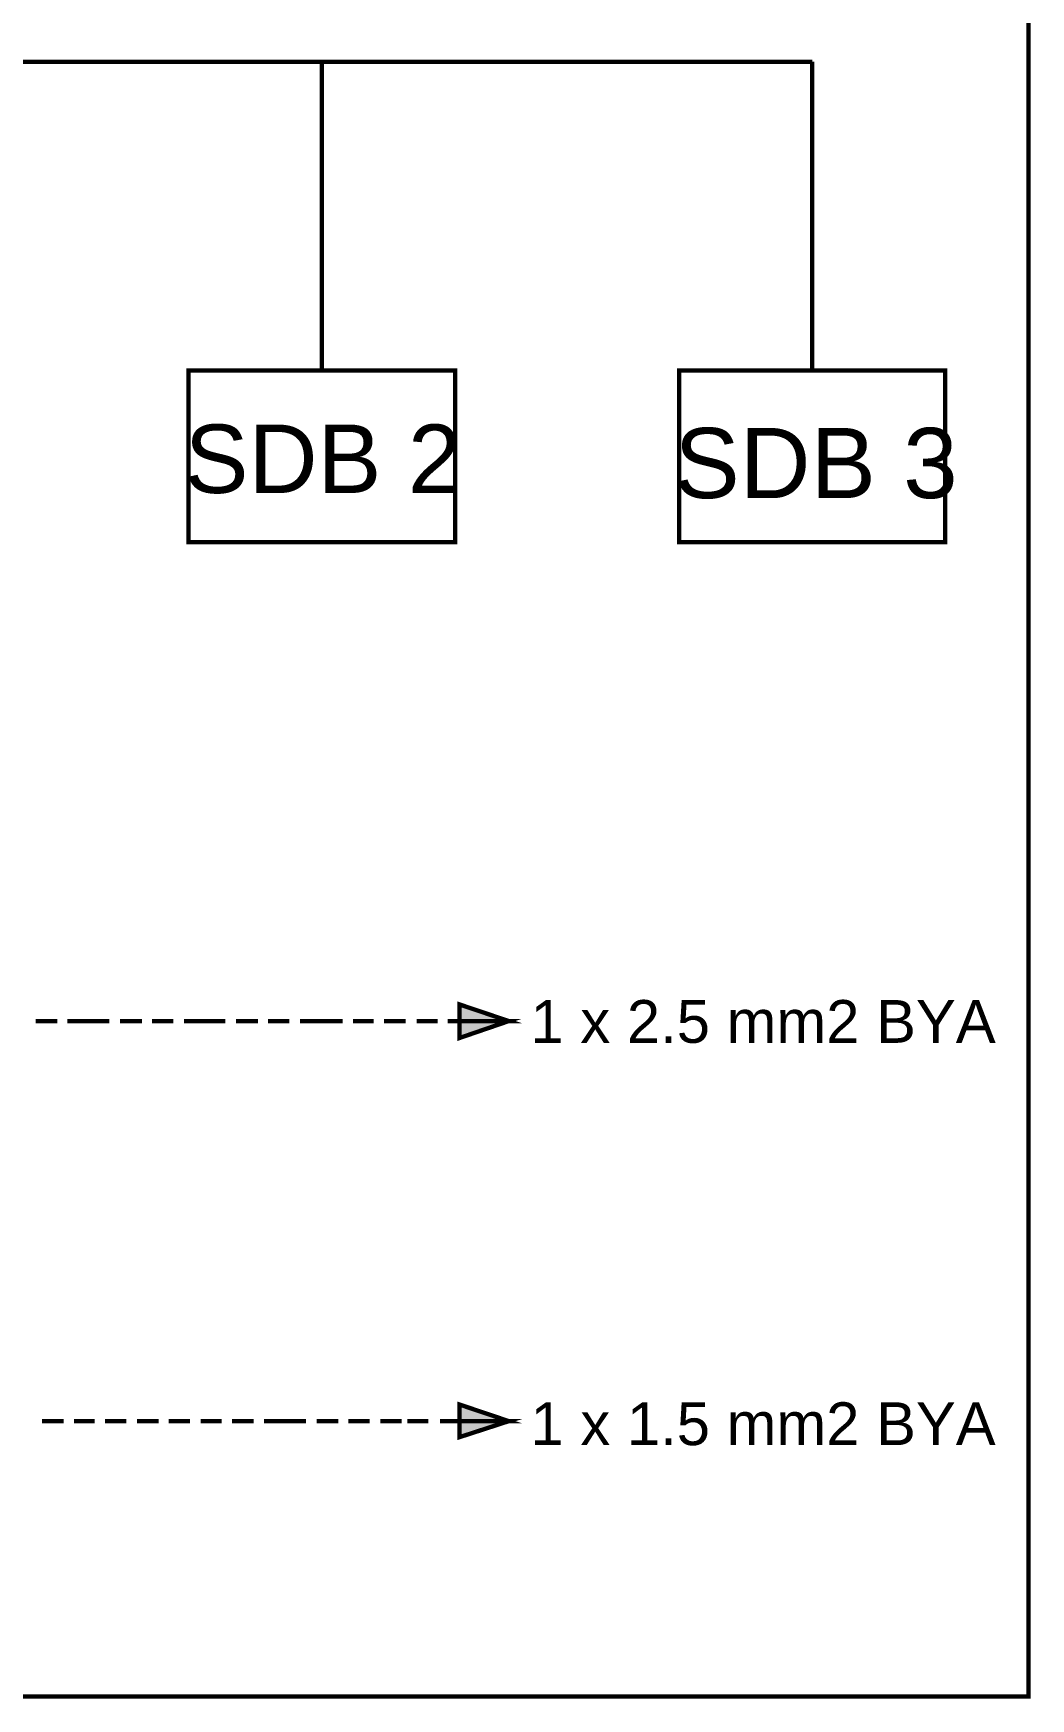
# Model space of a CAD drawing. Header units: millimetres. Extents: x 6 to 291, y 33 to 187.
# Drawn here: x 233.2 to 291.4, y 33.1 to 130.4 of the extents above; entities that cross this region are included whole.
import ezdxf

# ---------------------------------------------------------------- set-up
doc = ezdxf.new("R2010")
doc.units = ezdxf.units.MM
for name, color, linetype in [('H', 251, 'Continuous'), ('P', 255, 'Continuous'), ('T', 255, 'Continuous')]:
    doc.layers.add(name, color=color, linetype=linetype)
doc.styles.get("Standard").update_dxf_attribs({"font": 'arial.ttf'})

msp = doc.modelspace()

# ---------------------------------------------------------------- hatches: boundary and pattern name
at = {"layer": 'H', "linetype": 'Continuous'}
for points in [[(258.057, 71.72), (258.057, 73.678), (260.932, 72.708), (258.057, 71.72)], [(258.057, 48.401), (258.057, 50.306), (260.932, 49.336), (258.057, 48.401)]]:
    msp.add_hatch(color=256, dxfattribs=at).paths.add_polyline_path(points)

# ---------------------------------------------------------------- linework, layer by layer
at = {"layer": 'P', "const_width": 0.254}
for points in [[(6.209, 186.796), (291.289, 186.796), (291.289, 33.249), (6.209, 33.249), (6.209, 186.796)], [(118.992, 128.746), (278.659, 128.746)], [(250.014, 128.746), (250.014, 110.719), (242.217, 110.719), (242.217, 100.683), (250.014, 100.683), (257.792, 100.683), (257.792, 110.719), (250.014, 110.719)], [(278.659, 128.746), (278.659, 110.719), (270.88, 110.719), (270.88, 100.683), (278.659, 100.683), (286.42, 100.683), (286.42, 110.719), (278.659, 110.719)], [(260.932, 72.708), (258.057, 73.678), (258.057, 71.72), (260.932, 72.708)], [(258.057, 73.678), (260.932, 72.708), (258.057, 72.708), (258.057, 73.678)], [(234.562, 72.708), (233.292, 72.708)], [(236.379, 72.708), (235.144, 72.708)], [(236.379, 72.708), (237.596, 72.708)], [(238.231, 72.708), (239.501, 72.708)], [(240.101, 72.708), (241.335, 72.708)], [(241.97, 72.708), (243.152, 72.708)], [(244.369, 72.708), (243.152, 72.708)], [(246.274, 72.708), (245.004, 72.708)], [(248.109, 72.708), (246.874, 72.708)], [(249.961, 72.708), (248.744, 72.708)], [(249.961, 72.708), (251.231, 72.708)], [(251.83, 72.708), (253.048, 72.708)], [(253.647, 72.708), (254.917, 72.708)], [(255.552, 72.708), (256.787, 72.708)], [(257.369, 72.708), (258.057, 72.708)], [(260.932, 72.708), (258.057, 72.708), (258.057, 71.72), (260.932, 72.708)], [(260.932, 49.336), (258.057, 50.306), (258.057, 48.401), (260.932, 49.336)], [(258.057, 50.306), (260.932, 49.336), (258.057, 49.336), (258.057, 50.306)], [(234.932, 49.336), (233.662, 49.336)], [(236.749, 49.336), (235.532, 49.336)], [(238.584, 49.336), (237.349, 49.336)], [(240.489, 49.336), (239.219, 49.336)], [(242.305, 49.336), (241.071, 49.336)], [(244.158, 49.336), (242.94, 49.336)], [(246.027, 49.336), (244.757, 49.336)], [(247.844, 49.336), (246.627, 49.336)], [(247.844, 49.336), (249.079, 49.336)], [(249.714, 49.336), (250.984, 49.336)], [(251.566, 49.336), (252.801, 49.336)], [(253.436, 49.336), (254.67, 49.336)], [(255.005, 49.336), (256.223, 49.336)], [(256.91, 49.336), (258.057, 49.336)], [(260.932, 49.336), (258.057, 49.336), (258.057, 48.401), (260.932, 49.336)]]:
    msp.add_lwpolyline(points, dxfattribs=at)
at = {"layer": 'P'}
for points in [[(258.057, 73.678), (260.932, 72.708)], [(258.057, 72.708), (258.057, 73.678)], [(260.932, 72.708), (258.057, 72.708)], [(260.932, 72.708), (258.057, 72.708)], [(258.057, 72.708), (258.057, 71.72)], [(258.057, 71.72), (260.932, 72.708)], [(258.057, 50.306), (260.932, 49.336)], [(258.057, 49.336), (258.057, 50.306)], [(260.932, 49.336), (258.057, 49.336)], [(260.932, 49.336), (258.057, 49.336)], [(258.057, 49.336), (258.057, 48.401)], [(258.057, 48.401), (260.932, 49.336)]]:
    msp.add_lwpolyline(points, dxfattribs=at)

# ---------------------------------------------------------------- texts
at = {"layer": 'T', "attachment_point": 7}
for s, insert, char_height in [('{\\fArial|b0|i0|c0|p18;SDB 2}', (242, 103.5), 4), ('{\\fArial|b0|i0|c0|p18;SDB 3}', (270.6, 103.2), 4.1), ('{\\fArial|b0|i0|c0|p18;1 x 2.5 mm2 BYA}', (262.2, 71.4), 2.5), ('{\\fArial|b0|i0|c0|p18;1 x 1.5 mm2 BYA}', (262.2, 47.9), 2.5)]:
    msp.add_mtext(s, dxfattribs=dict(at, insert=insert, char_height=char_height))

doc.saveas('drawing.dxf')
